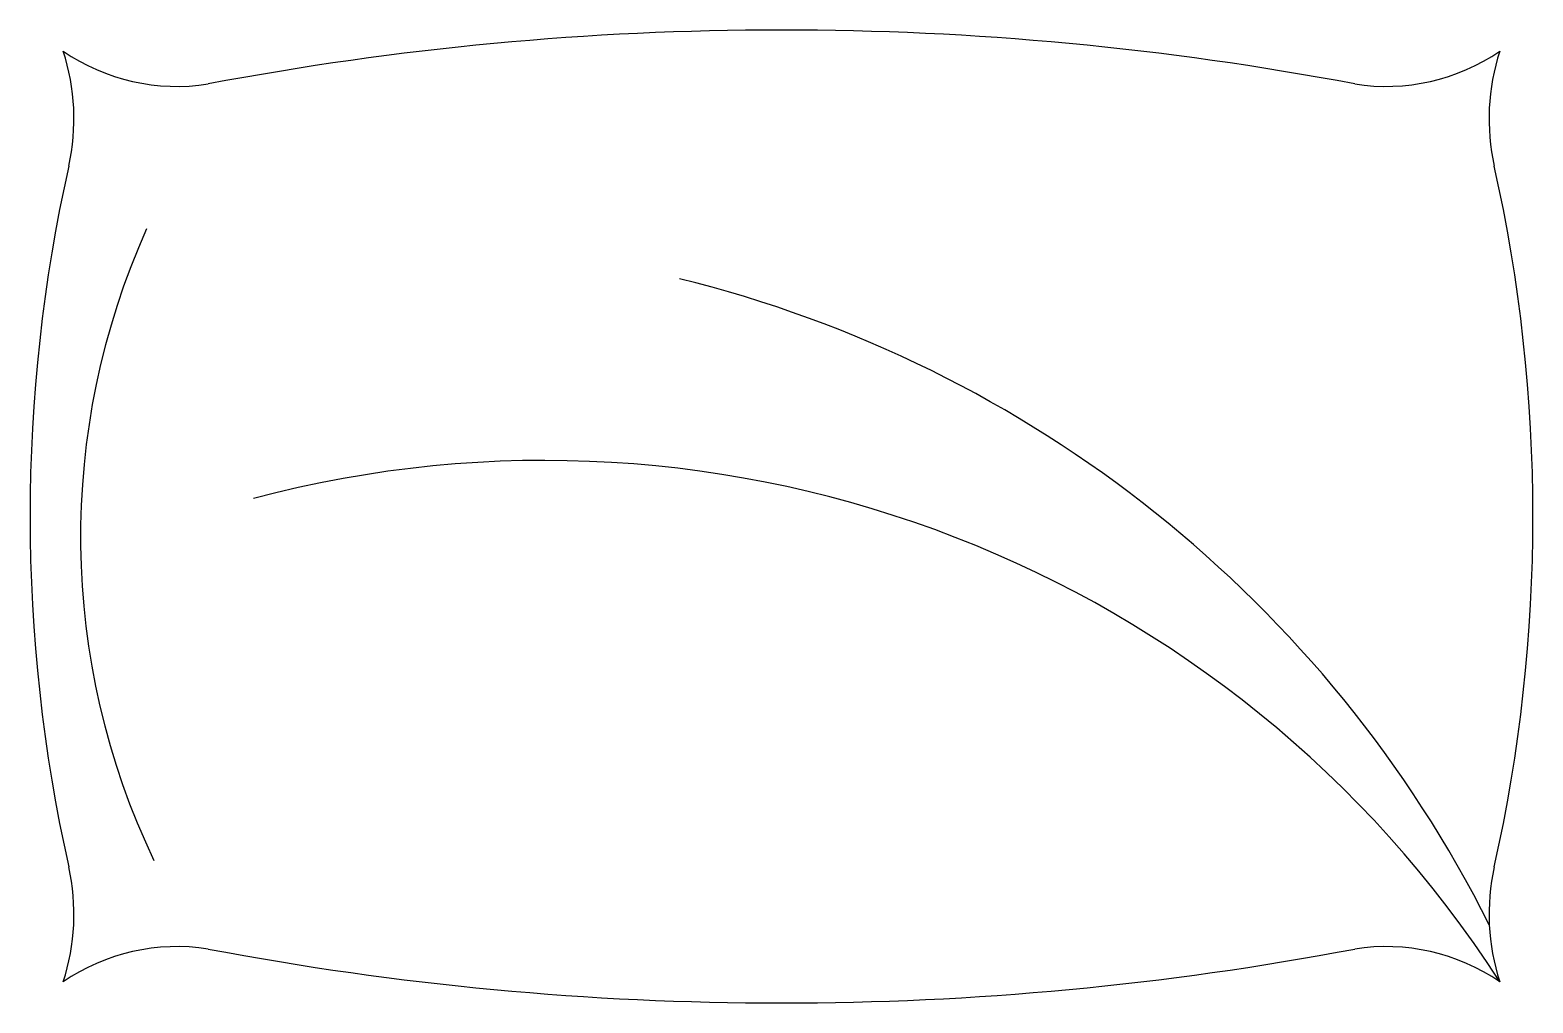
# Model space of a CAD drawing. Header units: millimetres. Extents: x -963.883 to -963.254, y 2688.81 to 2689.218.
import ezdxf

# ---------------------------------------------------------------- set-up
doc = ezdxf.new("R2010")
doc.units = ezdxf.units.MM
doc.header["$LTSCALE"] = 10
doc.layers.add('Móveis_camas', color=2, linetype='Continuous')

msp = doc.modelspace()

# ---------------------------------------------------------------- linework, layer by layer
at = {"layer": 'Móveis_camas'}
for centre, radius, start, end in [((-963.56854, 2687.93167), 1.28628, 79.24573, 100.75427), ((-963.82161, 2689.27863), 0.08428, 235.57651, 278.90843), ((-963.956, 2689.18086), 0.09122, 347.42161, 18.03101), ((-963.31547, 2689.27863), 0.08428, 261.09157, 304.42349), ((-963.18108, 2689.18086), 0.09122, 161.96899, 192.57839), ((-963.2091, 2689.01421), 0.67405, 167.42161, 192.57839), ((-963.92798, 2689.01421), 0.67405, 347.42161, 12.57839), ((-963.956, 2688.84755), 0.09122, 341.96899, 12.57839), ((-963.18108, 2688.84755), 0.09122, 167.42161, 198.03101), ((-963.82161, 2688.74979), 0.08428, 81.09157, 124.42349), ((-963.56854, 2690.09675), 1.28628, 259.24573, 280.75427), ((-963.31547, 2688.74979), 0.08428, 55.57651, 98.90843)]:
    msp.add_arc(centre, radius, start, end, dxfattribs=at)
at = {"layer": 'Móveis_camas', "color": 1}
for centre, radius, start, end in [((-963.54765, 2689.00573), 0.31435, 155.77801, 205.55288), ((-963.73502, 2688.611), 0.5178, 26.64429, 76.17677), ((-963.66777, 2688.56218), 0.47547, 32.73821, 104.84959)]:
    msp.add_arc(centre, radius, start, end, dxfattribs=at)

doc.saveas('drawing.dxf')
